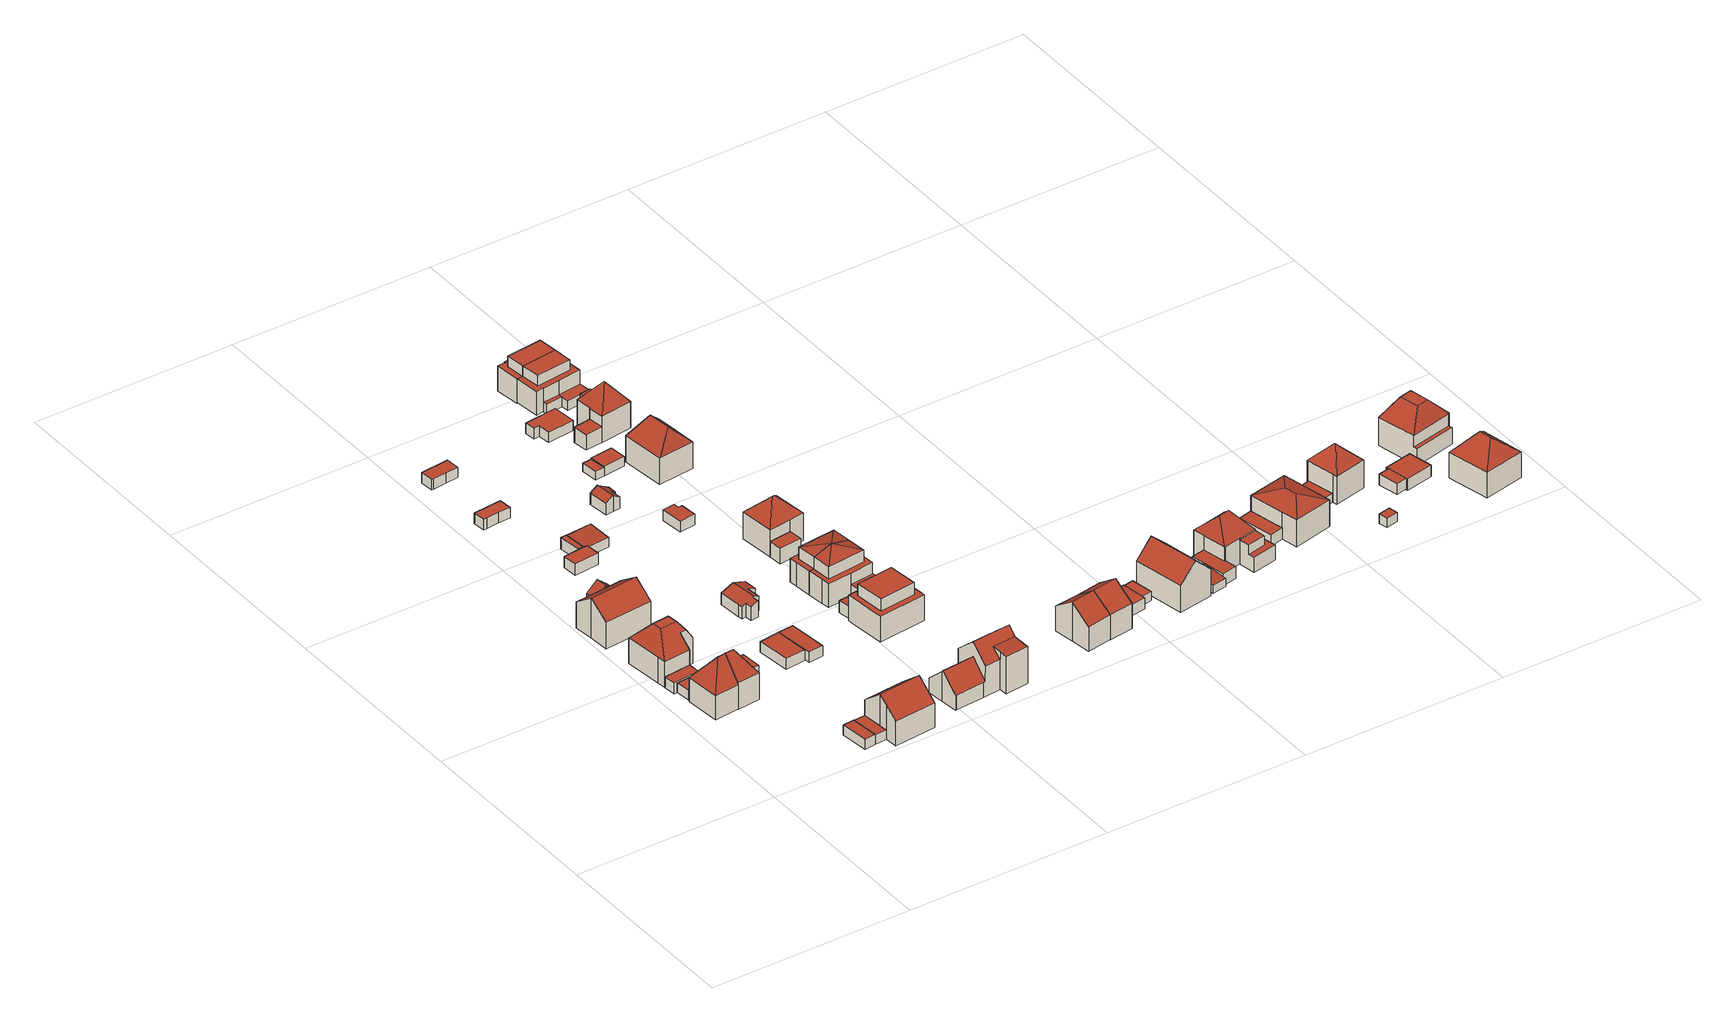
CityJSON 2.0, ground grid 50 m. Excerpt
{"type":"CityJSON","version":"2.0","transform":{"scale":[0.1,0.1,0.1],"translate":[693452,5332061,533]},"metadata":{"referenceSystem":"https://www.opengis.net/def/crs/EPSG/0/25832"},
"CityObjects":{
"building1":{"type":"Building","attributes":{"Gemeindeschluessel":"09162000","HoeheDach":"546.506","HoeheGrund":"534.680","Methode":"1000","NiedrigsteTraufeDesGebaeudes":"540.811","Geometrietyp2DReferenz":"3000","function":"31001_1000","roofType":"3200","measuredHeight":11.83,"storeysAboveGround":2},"geometry":[{"type":"MultiSurface","lod":"2","boundaries":[[[0,1,2,3,4]],[[5,6,2,1]],[[0,4,7,8]],[[9,3,2,6]],[[4,3,9,7]],[[0,8,5,1]],[[7,9,6]],[[8,7,6,5]]],"semantics":{"surfaces":[{"type":"WallSurface"},{"type":"RoofSurface"},{"type":"GroundSurface"}],"values":[0,0,0,1,1,2,1,0]}}]},
"building2":{"type":"Building","attributes":{"Gemeindeschluessel":"09162000","HoeheDach":"536.942","HoeheGrund":"534.530","Methode":"1000","NiedrigsteTraufeDesGebaeudes":"536.942","Geometrietyp2DReferenz":"3000","function":"31001_2000","roofType":"1000","measuredHeight":2.41},"geometry":[{"type":"MultiSurface","lod":"2","boundaries":[[[10,11,12,13]],[[14,15,16,17]],[[13,12,15,14]],[[16,15,12,11]],[[10,13,14,17]],[[17,16,11,10]]],"semantics":{"surfaces":[{"type":"WallSurface"},{"type":"RoofSurface"},{"type":"GroundSurface"}],"values":[0,0,0,1,2,0]}}]},
"building3":{"type":"Building","attributes":{"Gemeindeschluessel":"09162000","HoeheDach":"537.248","HoeheGrund":"534.490","Methode":"1000","NiedrigsteTraufeDesGebaeudes":"537.248","Geometrietyp2DReferenz":"3000","function":"31001_2000","roofType":"1000","measuredHeight":2.76,"storeysAboveGround":1},"geometry":[{"type":"MultiSurface","lod":"2","boundaries":[[[18,19,20,13,21]],[[22,23,24,25,26]],[[18,26,25,19]],[[13,23,22,21]],[[19,25,24,20]],[[20,24,23,13]],[[21,22,26,18]]],"semantics":{"surfaces":[{"type":"GroundSurface"},{"type":"RoofSurface"},{"type":"WallSurface"}],"values":[0,1,2,2,2,2,2]}}]},
"building4":{"type":"Building","attributes":{"Gemeindeschluessel":"09162000","HoeheDach":"545.460","HoeheGrund":"534.490","Methode":"1000","NiedrigsteTraufeDesGebaeudes":"540.961","Geometrietyp2DReferenz":"3000","function":"31001_1000","roofType":"3400","measuredHeight":10.97,"storeysAboveGround":3},"geometry":[{"type":"MultiSurface","lod":"2","boundaries":[[[18,27,28,29]],[[30,31,32,33]],[[34,35,36,37,38]],[[35,39,40,36]],[[34,38,41,19]],[[42,37,36,40,43]],[[30,29,28,44,31]],[[44,45,43,40,32,31]],[[28,27,46,45,44]],[[19,41,27,18]],[[41,38,37,42,46,27]],[[46,42,43,45]],[[34,19,18,29,30,33,39,35]],[[33,32,40,39]]],"semantics":{"surfaces":[{"type":"WallSurface"},{"type":"RoofSurface"},{"type":"GroundSurface"}],"values":[0,0,0,0,0,1,0,1,1,0,1,1,2,0]}}]},
"building5":{"type":"Building","attributes":{"Gemeindeschluessel":"09162000","HoeheDach":"546.600","HoeheGrund":"534.640","Methode":"2000","NiedrigsteTraufeDesGebaeudes":"540.810","Geometrietyp2DReferenz":"3000","function":"31001_1000","roofType":"3200","measuredHeight":11.96,"storeysAboveGround":2},"geometry":[{"type":"MultiSurface","lod":"2","boundaries":[[[47,48,49,50,51,52]],[[53,54,52,51]],[[55,56,57,58,59]],[[60,61,62,50,49,63,64]],[[55,59,63,65]],[[58,64,63,59]],[[66,67,57,56]],[[57,67,60,64,58]],[[47,52,54,68]],[[66,69,61,60,67]],[[48,65,63,49]],[[51,50,62,53]],[[69,66,56,55,65,48,47,68]],[[69,68,54,53,62,61]]],"semantics":{"surfaces":[{"type":"WallSurface"},{"type":"RoofSurface"},{"type":"GroundSurface"}],"values":[0,1,0,1,0,1,0,1,0,0,0,0,2,0]}}]},
"building6":{"type":"Building","attributes":{"Gemeindeschluessel":"09162000","HoeheDach":"544.488","HoeheGrund":"534.310","Methode":"1000","NiedrigsteTraufeDesGebaeudes":"541.005","Geometrietyp2DReferenz":"3000","function":"31001_1000","roofType":"3100","measuredHeight":10.18,"storeysAboveGround":2},"geometry":[{"type":"MultiSurface","lod":"2","boundaries":[[[70,71,72,73]],[[74,75,76,77,70,73,78,79]],[[74,80,81,82,75]],[[73,72,83,78]],[[75,82,84,76]],[[80,85,83,81]],[[79,85,80,74]],[[84,71,70,77,76]],[[84,82,81,83,72,71]],[[78,83,85,79]]],"semantics":{"surfaces":[{"type":"WallSurface"},{"type":"GroundSurface"},{"type":"RoofSurface"}],"values":[0,1,0,0,0,2,0,0,2,0]}}]},
"building7":{"type":"Building","attributes":{"Gemeindeschluessel":"09162000","HoeheDach":"537.080","HoeheGrund":"534.630","Methode":"1000","NiedrigsteTraufeDesGebaeudes":"537.080","Geometrietyp2DReferenz":"3000","function":"31001_2000","roofType":"1000","measuredHeight":2.45,"storeysAboveGround":1},"geometry":[{"type":"MultiSurface","lod":"2","boundaries":[[[86,87,88,89]],[[89,88,90,91]],[[91,92,86,89]],[[92,93,87,86]],[[91,90,93,92]],[[88,87,93,90]]],"semantics":{"surfaces":[{"type":"WallSurface"},{"type":"GroundSurface"},{"type":"RoofSurface"}],"values":[0,0,1,0,0,2]}}]},
"building8":{"type":"Building","attributes":{"Gemeindeschluessel":"09162000","HoeheDach":"537.036","HoeheGrund":"534.620","Methode":"1000","NiedrigsteTraufeDesGebaeudes":"537.036","Geometrietyp2DReferenz":"3000","function":"31001_2000","roofType":"1000","measuredHeight":2.42,"storeysAboveGround":1},"geometry":[{"type":"MultiSurface","lod":"2","boundaries":[[[94,95,86,96]],[[95,97,92,86]],[[97,98,99,92]],[[94,100,98,97,95]],[[86,92,99,101,96]],[[98,100,101,99]],[[100,94,96,101]]],"semantics":{"surfaces":[{"type":"WallSurface"},{"type":"RoofSurface"},{"type":"GroundSurface"}],"values":[0,0,0,1,2,0,0]}}]},
"building9":{"type":"Building","attributes":{"Gemeindeschluessel":"09162000","HoeheDach":"539.290","HoeheGrund":"534.330","Methode":"2000","NiedrigsteTraufeDesGebaeudes":"536.934","Geometrietyp2DReferenz":"3000","function":"51009_1610","roofType":"3100","measuredHeight":4.96},"geometry":[{"type":"MultiSurface","lod":"2","boundaries":[[[73,102,103,104,70]],[[105,106,107,108,109]],[[77,110,106,105]],[[109,108,111,112]],[[105,109,112,73,70,77]],[[103,102,111,108,107]],[[110,104,103,107,106]],[[112,111,102,73]],[[70,104,110,77]]],"semantics":{"surfaces":[{"type":"WallSurface"},{"type":"GroundSurface"},{"type":"RoofSurface"}],"values":[0,0,0,0,1,2,2,0,0]}}]},
"building10":{"type":"Building","attributes":{"Gemeindeschluessel":"09162000","HoeheDach":"539.290","HoeheGrund":"534.330","Methode":"2000","NiedrigsteTraufeDesGebaeudes":"536.938","Geometrietyp2DReferenz":"3000","function":"31001_2463","roofType":"3100","measuredHeight":4.96},"geometry":[{"type":"MultiSurface","lod":"2","boundaries":[[[113,106,107,114]],[[115,116,108,109]],[[107,108,116,114]],[[109,105,117,118,115]],[[118,117,113,114,116,115]],[[105,106,113,117]],[[109,108,107,106,105]]],"semantics":{"surfaces":[{"type":"RoofSurface"},{"type":"WallSurface"},{"type":"GroundSurface"}],"values":[0,1,0,2,1,1,1]}}]},
"building11":{"type":"Building","attributes":{"Gemeindeschluessel":"09162000","HoeheDach":"545.107","HoeheGrund":"534.664","Methode":"2000","NiedrigsteTraufeDesGebaeudes":"540.859","Geometrietyp2DReferenz":"3000","function":"31001_1000","roofType":"3100","measuredHeight":10.44,"storeysAboveGround":2},"geometry":[{"type":"MultiSurface","lod":"2","boundaries":[[[119,120,121,122]],[[123,124,125,126]],[[127,128,129,130]],[[130,129,120,119]],[[121,125,124,131,132]],[[133,131,124,123]],[[120,129,128,125,121]],[[126,125,128,127]],[[122,134,133,123,126,127,130,119]],[[134,132,131,133]],[[122,121,132,134]]],"semantics":{"surfaces":[{"type":"WallSurface"},{"type":"RoofSurface"},{"type":"GroundSurface"}],"values":[0,0,0,0,1,0,1,0,2,0,0]}}]},
"building12":{"type":"Building","attributes":{"Gemeindeschluessel":"09162000","HoeheDach":"537.300","HoeheGrund":"534.380","Methode":"2000","NiedrigsteTraufeDesGebaeudes":"537.300","Geometrietyp2DReferenz":"3000","function":"51009_1610","roofType":"1000","measuredHeight":2.92},"geometry":[{"type":"MultiSurface","lod":"2","boundaries":[[[135,136,137,138]],[[139,140,135,138,141]],[[139,142,143,140]],[[140,143,136,135]],[[144,137,136,143,142]],[[138,137,144,141]],[[141,144,142,139]]],"semantics":{"surfaces":[{"type":"WallSurface"},{"type":"GroundSurface"},{"type":"RoofSurface"}],"values":[0,1,0,0,2,0,0]}}]},
"building13":{"type":"Building","attributes":{"Gemeindeschluessel":"09162000","HoeheDach":"537.537","HoeheGrund":"534.770","Methode":"1000","NiedrigsteTraufeDesGebaeudes":"537.537","Geometrietyp2DReferenz":"3000","function":"31001_2000","roofType":"1000","measuredHeight":2.77},"geometry":[{"type":"MultiSurface","lod":"2","boundaries":[[[145,146,147,148]],[[149,150,146,145]],[[148,147,151,152]],[[148,152,149,145]],[[152,151,150,149]],[[146,150,151,147]]],"semantics":{"surfaces":[{"type":"WallSurface"},{"type":"GroundSurface"},{"type":"RoofSurface"}],"values":[0,0,0,1,0,2]}}]},
"building14":{"type":"Building","attributes":{"Gemeindeschluessel":"09162000","HoeheDach":"536.893","HoeheGrund":"534.230","Methode":"1000","NiedrigsteTraufeDesGebaeudes":"536.893","Geometrietyp2DReferenz":"3000","function":"31001_2463","roofType":"1000","measuredHeight":2.66},"geometry":[{"type":"MultiSurface","lod":"2","boundaries":[[[153,154,155,156]],[[157,158,159,160]],[[161,162,160,159]],[[163,164,158,157]],[[157,160,162,155,154,163]],[[164,163,154,153]],[[159,158,164,153,156,161]],[[156,155,162,161]]],"semantics":{"surfaces":[{"type":"WallSurface"},{"type":"RoofSurface"},{"type":"GroundSurface"}],"values":[0,0,0,0,1,0,2,0]}}]},
"building15":{"type":"Building","attributes":{"Gemeindeschluessel":"09162000","HoeheDach":"537.627","HoeheGrund":"535.030","Methode":"1000","NiedrigsteTraufeDesGebaeudes":"537.627","Geometrietyp2DReferenz":"3000","function":"31001_2000","roofType":"1000","measuredHeight":2.6,"storeysAboveGround":1},"geometry":[{"type":"MultiSurface","lod":"2","boundaries":[[[165,166,167,168]],[[165,168,169,170,171]],[[169,172,173,170]],[[171,174,166,165]],[[168,167,172,169]],[[170,173,174,171]],[[174,173,172,167,166]]],"semantics":{"surfaces":[{"type":"WallSurface"},{"type":"GroundSurface"},{"type":"RoofSurface"}],"values":[0,1,0,0,0,0,2]}}]},
"building16":{"type":"Building","attributes":{"Gemeindeschluessel":"09162000","HoeheDach":"537.200","HoeheGrund":"534.304","Methode":"2000","NiedrigsteTraufeDesGebaeudes":"536.703","Geometrietyp2DReferenz":"3000","function":"31001_2463","roofType":"1000","measuredHeight":2.9,"storeysAboveGround":1},"geometry":[{"type":"MultiSurface","lod":"2","boundaries":[[[175,176,177,178,179,180]],[[178,177,181,182]],[[175,180,183,184,185,186,187,188]],[[189,181,177,176]],[[183,190,191,184]],[[185,192,193,186]],[[180,179,190,183]],[[188,189,176,175]],[[184,191,192,185]],[[186,193,194,187]],[[182,194,193,192,191,190,179,178]],[[187,194,182,181,189,188]]],"semantics":{"surfaces":[{"type":"WallSurface"},{"type":"GroundSurface"},{"type":"RoofSurface"}],"values":[0,0,1,2,0,0,0,0,0,0,2,0]}}]},
"building17":{"type":"Building","attributes":{"Gemeindeschluessel":"09162000","HoeheDach":"536.563","HoeheGrund":"534.010","Methode":"1000","NiedrigsteTraufeDesGebaeudes":"536.563","Geometrietyp2DReferenz":"3000","function":"31001_2000","roofType":"1000","measuredHeight":2.55},"geometry":[{"type":"MultiSurface","lod":"2","boundaries":[[[195,196,197,198]],[[199,195,198,200]],[[196,201,202,197]],[[199,203,204,201,196,195]],[[198,197,202,205,206,200]],[[204,203,206,205]],[[201,204,205,202]],[[203,199,200,206]]],"semantics":{"surfaces":[{"type":"WallSurface"},{"type":"RoofSurface"},{"type":"GroundSurface"}],"values":[0,0,0,1,2,0,0,0]}}]},
"building18":{"type":"Building","attributes":{"Gemeindeschluessel":"09162000","HoeheDach":"538.820","HoeheGrund":"534.620","Methode":"2000","NiedrigsteTraufeDesGebaeudes":"537.589","Geometrietyp2DReferenz":"3000","function":"31001_2000","roofType":"3100","measuredHeight":4.2,"storeysAboveGround":1},"geometry":[{"type":"MultiSurface","lod":"2","boundaries":[[[207,208,209,210]],[[211,212,213,214]],[[210,209,215,216,217]],[[214,213,218,219]],[[217,216,220,221]],[[222,223,224,225]],[[219,218,226,227]],[[228,229,230,223,222]],[[221,220,212,211]],[[227,226,229,228]],[[231,232,208,207]],[[228,222,225,231,207,210,217,221,211,214,219,227]],[[225,224,232,231]],[[226,218,213,212,220,216,215,230,229]],[[215,209,208,232,224,223,230]]],"semantics":{"surfaces":[{"type":"WallSurface"},{"type":"GroundSurface"},{"type":"RoofSurface"}],"values":[0,0,0,0,0,0,0,0,0,0,0,1,0,2,2]}}]},
"building19":{"type":"Building","attributes":{"Gemeindeschluessel":"09162000","HoeheDach":"546.500","HoeheGrund":"534.670","Methode":"2000","NiedrigsteTraufeDesGebaeudes":"538.357","Geometrietyp2DReferenz":"3000","function":"31001_1000","roofType":"3100","measuredHeight":11.83,"storeysAboveGround":2},"geometry":[{"type":"MultiSurface","lod":"2","boundaries":[[[233,234,235,236,237,238]],[[237,236,239,240,241,242]],[[243,238,237,242,244,245,246]],[[247,248,233,238,243]],[[249,250,251,252,253,254]],[[247,243,246,255]],[[252,251,241,240]],[[255,246,245,256]],[[257,258,259]],[[249,254,260,261]],[[261,260,258,262]],[[250,263,244,242,241,251]],[[264,234,233,248]],[[258,260,254,253,259]],[[256,245,244,263]],[[252,240,239,257,259,253]],[[265,262,258,257,239,236,235]],[[265,264,248,247,255,256,263,250,249,261,262]],[[265,235,234,264]]],"semantics":{"surfaces":[{"type":"RoofSurface"},{"type":"WallSurface"},{"type":"GroundSurface"}],"values":[0,1,0,1,1,1,0,1,1,1,1,1,1,0,1,0,1,2,1]}}]},
"building20":{"type":"Building","attributes":{"Gemeindeschluessel":"09162000","HoeheDach":"538.370","HoeheGrund":"534.280","Methode":"2000","NiedrigsteTraufeDesGebaeudes":"536.402","Geometrietyp2DReferenz":"3000","function":"31001_2000","roofType":"3100","measuredHeight":4.09},"geometry":[{"type":"MultiSurface","lod":"2","boundaries":[[[266,267,268,269]],[[266,269,270,271,272,273,274,275]],[[267,266,275,276]],[[274,277,276,275]],[[268,278,279,270,269]],[[280,281,272,271,282]],[[283,273,272,281]],[[282,271,270,279]],[[280,282,279,278]],[[277,283,281,280,278,268,267,276]],[[277,274,273,283]]],"semantics":{"surfaces":[{"type":"WallSurface"},{"type":"RoofSurface"},{"type":"GroundSurface"}],"values":[0,1,0,0,0,0,0,1,0,2,0]}}]},
"building21":{"type":"Building","attributes":{"Gemeindeschluessel":"09162000","HoeheDach":"537.950","HoeheGrund":"535.050","Methode":"1000","NiedrigsteTraufeDesGebaeudes":"537.950","Geometrietyp2DReferenz":"3000","function":"51009_1610","roofType":"1000","measuredHeight":2.9},"geometry":[{"type":"MultiSurface","lod":"2","boundaries":[[[284,285,286,287]],[[287,286,288,289]],[[288,286,285,290]],[[284,287,289,291]],[[289,288,290,291]],[[291,290,285,284]]],"semantics":{"surfaces":[{"type":"WallSurface"},{"type":"RoofSurface"},{"type":"GroundSurface"}],"values":[0,0,1,2,0,0]}}]},
"building22":{"type":"Building","attributes":{"Gemeindeschluessel":"09162000","HoeheDach":"544.210","HoeheGrund":"534.668","Methode":"2000","NiedrigsteTraufeDesGebaeudes":"541.190","Geometrietyp2DReferenz":"3000","function":"31001_1000","roofType":"1000","measuredHeight":9.54,"storeysAboveGround":3},"geometry":[{"type":"MultiSurface","lod":"2","boundaries":[[[292,293,294,295]],[[296,297,298,299,300,301,302,303]],[[298,297,296,303,304,305,306,307,308,309,310,311,312,313]],[[306,314,315,307]],[[308,316,317,309]],[[304,318,319,305]],[[307,315,316,308]],[[301,300,299,320,321,322,323,317,316,315,314,319,318,302],[292,295,324,325]],[[324,326,327,325]],[[326,294,293,327]],[[321,320,313,312,311,322]],[[325,327,293,292]],[[295,294,326,324]],[[323,322,311,310,309,317]],[[303,302,318,304]],[[313,320,299,298]],[[305,319,314,306]]],"semantics":{"surfaces":[{"type":"WallSurface"},{"type":"GroundSurface"},{"type":"RoofSurface"}],"values":[0,0,1,0,0,0,0,2,0,2,0,0,0,0,0,0,0]}}]},
"building23":{"type":"Building","attributes":{"Gemeindeschluessel":"09162000","HoeheDach":"537.100","HoeheGrund":"534.395","Methode":"2000","NiedrigsteTraufeDesGebaeudes":"537.100","Geometrietyp2DReferenz":"3000","function":"31001_2000","roofType":"1000","measuredHeight":2.71,"storeysAboveGround":1},"geometry":[{"type":"MultiSurface","lod":"2","boundaries":[[[328,329,330,331,332,333,334]],[[332,335,336,333]],[[331,337,335,332]],[[334,338,339,328]],[[338,336,335,337,340,341,339]],[[330,340,337,331]],[[329,341,340,330]],[[333,336,338,334]],[[328,339,341,329]]],"semantics":{"surfaces":[{"type":"GroundSurface"},{"type":"WallSurface"},{"type":"RoofSurface"}],"values":[0,1,1,1,2,1,1,1,1]}}]},
"building24":{"type":"Building","attributes":{"Gemeindeschluessel":"09162000","HoeheDach":"544.996","HoeheGrund":"534.640","Methode":"2000","NiedrigsteTraufeDesGebaeudes":"540.690","Geometrietyp2DReferenz":"3000","function":"31001_1000","roofType":"2100","measuredHeight":10.36,"storeysAboveGround":3},"geometry":[{"type":"MultiSurface","lod":"2","boundaries":[[[342,343,344,345]],[[346,347,348,349,350,351,342,345,352,353]],[[343,354,355,356]],[[351,357,354,343,342]],[[358,357,359]],[[360,358,359,361]],[[345,344,362,352]],[[351,350,361,359,357]],[[363,364,348,347]],[[346,365,363,347]],[[348,364,366,349]],[[355,357,358]],[[363,365,367,362,344,343,356,360,361,366,364]],[[349,366,361,350]],[[355,354,357]],[[367,365,346,353]],[[352,362,367,353]],[[356,355,358,360]]],"semantics":{"surfaces":[{"type":"WallSurface"},{"type":"GroundSurface"},{"type":"RoofSurface"}],"values":[0,1,0,0,2,0,0,0,0,0,0,2,2,0,2,0,0,0]}}]},
"building25":{"type":"Building","attributes":{"Gemeindeschluessel":"09162000","HoeheDach":"544.993","HoeheGrund":"534.740","Methode":"2000","NiedrigsteTraufeDesGebaeudes":"540.690","Geometrietyp2DReferenz":"3000","function":"31001_1000","roofType":"2100","measuredHeight":10.25,"storeysAboveGround":3},"geometry":[{"type":"MultiSurface","lod":"2","boundaries":[[[350,361,366,349]],[[359,357,368]],[[369,370,371,372]],[[351,342,343,354,373,357]],[[354,374,373]],[[369,366,361,375,376,343,344,377,378,370]],[[350,351,357,359,361]],[[379,378,377,380]],[[380,377,344,345]],[[361,359,368,375]],[[375,368,374,376]],[[376,374,354,343]],[[357,373,374,368]],[[345,344,343,342]],[[370,378,379,371]],[[351,350,349,372,371,379,380,345,342]],[[349,366,369,372]]],"semantics":{"surfaces":[{"type":"WallSurface"},{"type":"RoofSurface"},{"type":"GroundSurface"}],"values":[0,1,0,0,1,1,0,0,0,0,0,0,1,0,0,2,0]}}]},
"building26":{"type":"Building","attributes":{"Gemeindeschluessel":"09162000","HoeheDach":"536.253","HoeheGrund":"534.200","Methode":"3100","NiedrigsteTraufeDesGebaeudes":"536.253","Geometrietyp2DReferenz":"3000","function":"31001_2000","roofType":"1000","measuredHeight":2.05},"geometry":[{"type":"MultiSurface","lod":"2","boundaries":[[[381,382,383,384]],[[385,381,384,386]],[[385,387,382,381]],[[384,383,388,386]],[[387,385,386,388]],[[382,387,388,383]]],"semantics":{"surfaces":[{"type":"WallSurface"},{"type":"RoofSurface"},{"type":"GroundSurface"}],"values":[0,0,1,2,0,0]}}]},
"building27":{"type":"Building","attributes":{"Gemeindeschluessel":"09162000","HoeheDach":"537.851","HoeheGrund":"534.672","Methode":"2000","NiedrigsteTraufeDesGebaeudes":"537.851","Geometrietyp2DReferenz":"3000","function":"31001_2463","roofType":"1000","measuredHeight":3.18,"storeysAboveGround":1},"geometry":[{"type":"MultiSurface","lod":"2","boundaries":[[[346,389,390,353]],[[391,392,393,394]],[[394,393,389,346]],[[346,353,391,394]],[[393,392,390,389]],[[353,390,392,391]]],"semantics":{"surfaces":[{"type":"WallSurface"},{"type":"GroundSurface"},{"type":"RoofSurface"}],"values":[0,0,0,1,2,0]}}]},
"building28":{"type":"Building","attributes":{"Gemeindeschluessel":"09162000","HoeheDach":"538.522","HoeheGrund":"534.610","Methode":"1000","NiedrigsteTraufeDesGebaeudes":"538.522","Geometrietyp2DReferenz":"3000","function":"31001_2000","roofType":"1000","measuredHeight":3.91},"geometry":[{"type":"MultiSurface","lod":"2","boundaries":[[[395,396,397,398]],[[398,397,399,400]],[[395,398,400,401]],[[397,396,402,399]],[[396,395,401,402]],[[400,399,402,401]]],"semantics":{"surfaces":[{"type":"RoofSurface"},{"type":"WallSurface"},{"type":"GroundSurface"}],"values":[0,1,1,1,1,2]}}]},
"building29":{"type":"Building","attributes":{"Gemeindeschluessel":"09162000","HoeheDach":"536.645","HoeheGrund":"534.200","Methode":"1000","NiedrigsteTraufeDesGebaeudes":"536.645","Geometrietyp2DReferenz":"3000","function":"31001_2463","roofType":"1000","measuredHeight":2.44},"geometry":[{"type":"MultiSurface","lod":"2","boundaries":[[[403,404,405,406]],[[384,406,405,407]],[[383,403,406,384]],[[384,407,408,383]],[[408,404,403,383]],[[407,405,404,408]]],"semantics":{"surfaces":[{"type":"RoofSurface"},{"type":"WallSurface"},{"type":"GroundSurface"}],"values":[0,1,1,2,1,1]}}]},
"building30":{"type":"Building","attributes":{"Gemeindeschluessel":"09162000","HoeheDach":"545.731","HoeheGrund":"534.640","Methode":"1000","NiedrigsteTraufeDesGebaeudes":"541.493","Geometrietyp2DReferenz":"3000","function":"31001_1000","roofType":"3200","measuredHeight":11.09,"storeysAboveGround":2},"geometry":[{"type":"MultiSurface","lod":"2","boundaries":[[[409,410,411]],[[400,409,411,412]],[[413,414,415,410,409]],[[414,416,415]],[[399,400,412,417,418]],[[410,415,416,411]],[[418,414,413,399]],[[399,413,409,400]],[[412,411,416,417]],[[417,416,414,418]]],"semantics":{"surfaces":[{"type":"RoofSurface"},{"type":"WallSurface"},{"type":"GroundSurface"}],"values":[0,1,0,0,2,0,1,1,1,1]}}]},
"building31":{"type":"Building","attributes":{"Gemeindeschluessel":"09162000","HoeheDach":"536.735","HoeheGrund":"534.150","Methode":"1000","NiedrigsteTraufeDesGebaeudes":"536.735","Geometrietyp2DReferenz":"3000","function":"31001_2463","roofType":"1000","measuredHeight":2.58},"geometry":[{"type":"MultiSurface","lod":"2","boundaries":[[[419,420,421,422]],[[423,424,420,419]],[[425,426,427,428]],[[421,420,424,429,427,426]],[[428,427,429,430]],[[425,428,430,423,419,422]],[[430,429,424,423]],[[422,421,426,425]]],"semantics":{"surfaces":[{"type":"WallSurface"},{"type":"RoofSurface"},{"type":"GroundSurface"}],"values":[0,0,0,1,0,2,0,0]}}]},
"building32":{"type":"Building","attributes":{"Gemeindeschluessel":"09162000","HoeheDach":"545.500","HoeheGrund":"534.160","Methode":"2000","NiedrigsteTraufeDesGebaeudes":"537.690","Geometrietyp2DReferenz":"3000","function":"31001_1000","roofType":"3200","measuredHeight":11.34,"storeysAboveGround":2},"geometry":[{"type":"MultiSurface","lod":"2","boundaries":[[[431,432,433,434,435,436,437]],[[438,439,436,435,440,441]],[[442,433,432,443]],[[443,432,444,445]],[[446,447,448,449,450]],[[442,451,452,453,434,433]],[[445,444,448,447]],[[450,449,454,431,437]],[[438,441,452,451]],[[440,435,434,453]],[[455,437,436,439]],[[446,455,439,438,451,442,443,445,447]],[[448,454,449]],[[446,450,437,455]],[[454,448,444,432,431]],[[440,453,452,441]]],"semantics":{"surfaces":[{"type":"RoofSurface"},{"type":"WallSurface"},{"type":"GroundSurface"}],"values":[0,1,1,1,1,1,1,0,1,1,1,2,0,1,0,0]}}]},
"building33":{"type":"Building","attributes":{"Gemeindeschluessel":"09162000","HoeheDach":"545.700","HoeheGrund":"534.070","Methode":"2000","NiedrigsteTraufeDesGebaeudes":"538.040","Geometrietyp2DReferenz":"3000","function":"31001_1000","roofType":"4000","measuredHeight":11.63,"storeysAboveGround":2},"geometry":[{"type":"MultiSurface","lod":"2","boundaries":[[[456,457,458,459]],[[460,461,462,463,464,465]],[[466,467,468,469,461,460]],[[470,471,472,473]],[[470,466,460,465,471]],[[474,464,463]],[[475,476,469,468]],[[477,475,468,467]],[[478,459,458,479,474]],[[478,474,463,480]],[[474,479,464]],[[456,481,482,483,457]],[[477,467,466,470,473,484,481,456,459,478,480]],[[484,473,472,485]],[[465,464,479,458,457,483,472,471]],[[484,485,482,481]],[[472,483,482,485]],[[476,462,461,469]],[[477,480,463,462,476,475]]],"semantics":{"surfaces":[{"type":"WallSurface"},{"type":"RoofSurface"},{"type":"GroundSurface"}],"values":[0,1,0,0,0,1,1,0,0,0,1,0,2,0,1,0,1,0,0]}}]},
"building34":{"type":"Building","attributes":{"Gemeindeschluessel":"09162000","HoeheDach":"542.800","HoeheGrund":"534.231","Methode":"2000","NiedrigsteTraufeDesGebaeudes":"536.700","Geometrietyp2DReferenz":"3000","function":"31001_1000","roofType":"1000","measuredHeight":8.57,"storeysAboveGround":3},"geometry":[{"type":"MultiSurface","lod":"2","boundaries":[[[486,487,488,489]],[[490,488,487,491,492]],[[493,494,495,496]],[[489,488,490,497]],[[498,499,500,501]],[[502,503,504,505]],[[506,491,487,507]],[[493,508,509,505,504,494]],[[509,510,502,505]],[[511,512,513,514]],[[495,515,516,496]],[[517,508,493,496,516,506,507,511,514,498,501]],[[513,499,498,514]],[[506,516,515,518,492,491]],[[511,507,487,486,512]],[[495,494,504,503,500,499,513,512,486,489,497,518,515]],[[517,501,500,503,502,510]],[[497,490,492,518]],[[517,510,509,508]]],"semantics":{"surfaces":[{"type":"WallSurface"},{"type":"RoofSurface"},{"type":"GroundSurface"}],"values":[0,1,0,0,0,0,0,0,1,0,0,2,0,0,0,1,0,0,0]}}]},
"building35":{"type":"Building","attributes":{"Gemeindeschluessel":"09162000","HoeheDach":"542.800","HoeheGrund":"533.908","Methode":"2000","NiedrigsteTraufeDesGebaeudes":"536.500","Geometrietyp2DReferenz":"3000","function":"31001_1000","roofType":"1000","measuredHeight":8.89,"storeysAboveGround":3},"geometry":[{"type":"MultiSurface","lod":"2","boundaries":[[[519,487,491,520]],[[521,522,523,524]],[[519,520,525,526,527,528,529,530,524,523,531]],[[530,532,521,524]],[[533,534,535,536]],[[528,527,537,534,533,538]],[[539,540,487,486]],[[518,492,541,542]],[[530,529,543,536,535,532]],[[515,518,542,539,486,512,522,521,532,535,534,537,544]],[[542,541,540,539]],[[519,531,512,486,487]],[[492,491,487,540,541]],[[526,544,537,527]],[[533,536,543,538]],[[528,538,543,529]],[[515,544,526,525]],[[523,522,512,531]],[[525,520,491,492,518,515]]],"semantics":{"surfaces":[{"type":"WallSurface"},{"type":"GroundSurface"},{"type":"RoofSurface"}],"values":[0,0,1,0,0,0,0,0,0,2,0,0,2,0,2,0,0,0,0]}}]},
"building36":{"type":"Building","attributes":{"Gemeindeschluessel":"09162000","HoeheDach":"536.700","HoeheGrund":"534.288","Methode":"2000","NiedrigsteTraufeDesGebaeudes":"536.700","Geometrietyp2DReferenz":"3000","function":"31001_1000","roofType":"1000","measuredHeight":2.41,"storeysAboveGround":1},"geometry":[{"type":"MultiSurface","lod":"2","boundaries":[[[510,545,546,547,548]],[[549,547,546,550]],[[551,510,548,552]],[[553,545,510,551]],[[552,549,550,553,551]],[[552,548,547,549]],[[550,546,545,553]]],"semantics":{"surfaces":[{"type":"RoofSurface"},{"type":"WallSurface"},{"type":"GroundSurface"}],"values":[0,1,1,1,2,1,1]}}]},
"building37":{"type":"Building","attributes":{"Gemeindeschluessel":"09162000","HoeheDach":"544.549","HoeheGrund":"534.580","Methode":"1000","NiedrigsteTraufeDesGebaeudes":"540.835","Geometrietyp2DReferenz":"3000","function":"31001_1000","roofType":"3100","measuredHeight":9.97,"storeysAboveGround":2},"geometry":[{"type":"MultiSurface","lod":"2","boundaries":[[[554,555,556,557]],[[557,556,558,559]],[[560,556,555,561]],[[562,560,561,563]],[[564,558,556,560]],[[565,562,563,554,557,559]],[[565,564,560,562]],[[563,561,555,554]],[[559,558,564,565]]],"semantics":{"surfaces":[{"type":"WallSurface"},{"type":"RoofSurface"},{"type":"GroundSurface"}],"values":[0,0,1,0,1,2,0,0,0]}}]},
"building38":{"type":"Building","attributes":{"Gemeindeschluessel":"09162000","HoeheDach":"544.553","HoeheGrund":"534.550","Methode":"1000","NiedrigsteTraufeDesGebaeudes":"540.841","Geometrietyp2DReferenz":"3000","function":"31001_1000","roofType":"3100","measuredHeight":10,"storeysAboveGround":2},"geometry":[{"type":"MultiSurface","lod":"2","boundaries":[[[566,556,555,567]],[[567,555,568,569]],[[570,571,572,573]],[[574,575,576,577]],[[578,566,567,569,570,573,574,577]],[[573,572,575,574]],[[569,568,571,570]],[[556,572,571,568,555]],[[578,558,556,566]],[[577,576,558,578]],[[558,576,575,572,556]]],"semantics":{"surfaces":[{"type":"WallSurface"},{"type":"GroundSurface"},{"type":"RoofSurface"}],"values":[0,0,0,0,1,0,0,2,0,0,2]}}]},
"building39":{"type":"Building","attributes":{"Gemeindeschluessel":"09162000","HoeheDach":"537.306","HoeheGrund":"534.530","Methode":"1000","NiedrigsteTraufeDesGebaeudes":"537.306","Geometrietyp2DReferenz":"3000","function":"31001_2000","roofType":"1000","measuredHeight":2.78},"geometry":[{"type":"MultiSurface","lod":"2","boundaries":[[[570,579,580,581]],[[573,582,579,570]],[[570,581,583,574,573]],[[583,584,585,574]],[[582,585,584,580,579]],[[574,585,582,573]],[[581,580,584,583]]],"semantics":{"surfaces":[{"type":"WallSurface"},{"type":"GroundSurface"},{"type":"RoofSurface"}],"values":[0,0,1,0,2,0,0]}}]},
"building40":{"type":"Building","attributes":{"Gemeindeschluessel":"09162000","HoeheDach":"537.294","HoeheGrund":"534.520","Methode":"1000","NiedrigsteTraufeDesGebaeudes":"537.294","Geometrietyp2DReferenz":"3000","function":"31001_2000","roofType":"1000","measuredHeight":2.77},"geometry":[{"type":"MultiSurface","lod":"2","boundaries":[[[583,584,580,581]],[[584,586,587,580]],[[581,580,587,588]],[[588,587,586,589]],[[581,588,589,583]],[[589,586,584,583]]],"semantics":{"surfaces":[{"type":"WallSurface"},{"type":"RoofSurface"},{"type":"GroundSurface"}],"values":[0,1,0,0,2,0]}}]},
"building41":{"type":"Building","attributes":{"Gemeindeschluessel":"09162000","HoeheDach":"536.875","HoeheGrund":"534.580","Methode":"1000","NiedrigsteTraufeDesGebaeudes":"536.875","Geometrietyp2DReferenz":"3000","function":"31001_2000","roofType":"1000","measuredHeight":2.29},"geometry":[{"type":"MultiSurface","lod":"2","boundaries":[[[590,591,592,593]],[[593,594,595,590]],[[593,592,596,594]],[[595,597,591,590]],[[594,596,597,595]],[[591,597,596,592]]],"semantics":{"surfaces":[{"type":"WallSurface"},{"type":"GroundSurface"},{"type":"RoofSurface"}],"values":[0,1,0,0,0,2]}}]},
"building42":{"type":"Building","attributes":{"Gemeindeschluessel":"09162000","HoeheDach":"545.581","HoeheGrund":"534.600","Methode":"1000","NiedrigsteTraufeDesGebaeudes":"541.449","Geometrietyp2DReferenz":"3000","function":"31001_1000","roofType":"3100","measuredHeight":10.98,"storeysAboveGround":2},"geometry":[{"type":"MultiSurface","lod":"2","boundaries":[[[598,599,600,601]],[[602,598,601,603]],[[604,605,606,607]],[[599,598,602,605,604]],[[606,603,601,600,607]],[[602,603,606,605]],[[604,607,600,599]]],"semantics":{"surfaces":[{"type":"RoofSurface"},{"type":"WallSurface"},{"type":"GroundSurface"}],"values":[0,1,1,1,1,2,0]}}]},
"building43":{"type":"Building","attributes":{"Gemeindeschluessel":"09162000","HoeheDach":"537.378","HoeheGrund":"534.640","Methode":"1000","NiedrigsteTraufeDesGebaeudes":"536.658","Geometrietyp2DReferenz":"3000","function":"31001_2000","roofType":"1000","measuredHeight":2.74},"geometry":[{"type":"MultiSurface","lod":"2","boundaries":[[[608,609,610,611,612]],[[613,614,609,608]],[[613,615,616,617,614]],[[609,614,617,610]],[[612,611,616,615]],[[610,617,616,611]],[[613,608,612,615]]],"semantics":{"surfaces":[{"type":"RoofSurface"},{"type":"WallSurface"},{"type":"GroundSurface"}],"values":[0,1,2,1,1,1,1]}}]},
"building44":{"type":"Building","attributes":{"Gemeindeschluessel":"09162000","HoeheDach":"537.391","HoeheGrund":"534.350","Methode":"1000","NiedrigsteTraufeDesGebaeudes":"537.391","Geometrietyp2DReferenz":"3000","function":"31001_2000","roofType":"1000","measuredHeight":3.04},"geometry":[{"type":"MultiSurface","lod":"2","boundaries":[[[611,618,619,620,621,622,623]],[[624,621,620,625]],[[626,611,623,627]],[[628,619,618,629]],[[627,623,622,630]],[[630,622,621,624]],[[629,618,611,626]],[[625,620,619,628]],[[627,630,624,625,628,629,626]]],"semantics":{"surfaces":[{"type":"RoofSurface"},{"type":"WallSurface"},{"type":"GroundSurface"}],"values":[0,1,1,1,1,1,1,1,2]}}]},
"building45":{"type":"Building","attributes":{"Gemeindeschluessel":"09162000","HoeheDach":"545.210","HoeheGrund":"534.360","Methode":"1000","NiedrigsteTraufeDesGebaeudes":"538.200","Geometrietyp2DReferenz":"3000","function":"31001_1000","roofType":"3200","measuredHeight":10.85,"storeysAboveGround":2},"geometry":[{"type":"MultiSurface","lod":"2","boundaries":[[[631,630,632,633,634]],[[635,636,637,638]],[[633,639,640,641,634]],[[642,643,644,645]],[[646,647,645,644]],[[648,649,650,625]],[[651,631,634,641,652]],[[650,649,653,654,640,639,655]],[[624,625,650,655]],[[651,652,656,657]],[[637,654,653,638]],[[643,648,625,624,630,631,651,657,646,644]],[[658,656,654,637,636,659]],[[659,636,635,660]],[[632,655,639,633]],[[646,657,656,658,647]],[[624,655,632,630]],[[654,656,652,641,640]],[[658,659,660,642,645,647]],[[648,643,642,660,635,638,653,649]]],"semantics":{"surfaces":[{"type":"WallSurface"},{"type":"RoofSurface"},{"type":"GroundSurface"}],"values":[0,1,1,0,0,0,0,1,0,0,0,2,0,0,1,0,0,1,1,0]}}]},
"building46":{"type":"Building","attributes":{"Gemeindeschluessel":"09162000","HoeheDach":"537.338","HoeheGrund":"534.440","Methode":"1000","NiedrigsteTraufeDesGebaeudes":"537.338","Geometrietyp2DReferenz":"3000","function":"31001_2000","roofType":"1000","measuredHeight":2.9},"geometry":[{"type":"MultiSurface","lod":"2","boundaries":[[[661,662,663,664]],[[665,666,667,668]],[[664,663,666,665]],[[667,666,663,662]],[[661,664,665,668]],[[668,667,662,661]]],"semantics":{"surfaces":[{"type":"WallSurface"},{"type":"RoofSurface"},{"type":"GroundSurface"}],"values":[0,0,0,1,2,0]}}]},
"building47":{"type":"Building","attributes":{"Gemeindeschluessel":"09162000","HoeheDach":"542.987","HoeheGrund":"534.430","Methode":"1000","NiedrigsteTraufeDesGebaeudes":"541.182","Geometrietyp2DReferenz":"3000","function":"31001_1000","roofType":"3200","measuredHeight":8.56,"storeysAboveGround":2},"geometry":[{"type":"MultiSurface","lod":"2","boundaries":[[[669,670,671,672]],[[673,671,670,674]],[[672,671,675]],[[676,677,678,665]],[[664,675,671,673]],[[665,678,675,664]],[[678,677,669,672,675]],[[674,670,677,676]],[[676,665,664,673,674]],[[670,669,677]]],"semantics":{"surfaces":[{"type":"RoofSurface"},{"type":"WallSurface"},{"type":"GroundSurface"}],"values":[0,1,0,1,1,1,0,1,2,0]}}]},
"building48":{"type":"Building","attributes":{"Gemeindeschluessel":"09162000","HoeheDach":"536.354","HoeheGrund":"534.120","Methode":"1000","NiedrigsteTraufeDesGebaeudes":"536.354","Geometrietyp2DReferenz":"3000","function":"31001_2000","roofType":"1000","measuredHeight":2.23},"geometry":[{"type":"MultiSurface","lod":"2","boundaries":[[[679,680,681,682]],[[679,682,683,684]],[[685,686,681,680]],[[682,681,686,683]],[[683,686,685,684]],[[684,685,680,679]]],"semantics":{"surfaces":[{"type":"WallSurface"},{"type":"GroundSurface"},{"type":"RoofSurface"}],"values":[0,1,2,0,0,0]}}]},
"building49":{"type":"Building","attributes":{"Gemeindeschluessel":"09162000","HoeheDach":"536.997","HoeheGrund":"534.710","Methode":"3100","NiedrigsteTraufeDesGebaeudes":"536.997","Geometrietyp2DReferenz":"3000","function":"31001_2000","roofType":"1000","measuredHeight":2.29,"storeysAboveGround":1},"geometry":[{"type":"MultiSurface","lod":"2","boundaries":[[[687,688,689,690]],[[691,687,690,692]],[[688,693,694,689]],[[691,693,688,687]],[[693,691,692,694]],[[690,689,694,692]]],"semantics":{"surfaces":[{"type":"WallSurface"},{"type":"RoofSurface"},{"type":"GroundSurface"}],"values":[0,0,0,1,0,2]}}]},
"building50":{"type":"Building","attributes":{"Gemeindeschluessel":"09162000","HoeheDach":"545.560","HoeheGrund":"534.320","Methode":"1000","NiedrigsteTraufeDesGebaeudes":"541.414","Geometrietyp2DReferenz":"3000","function":"31001_1000","roofType":"3200","measuredHeight":11.24,"storeysAboveGround":2},"geometry":[{"type":"MultiSurface","lod":"2","boundaries":[[[695,696,697,698,699,700]],[[701,698,697]],[[702,703,704,705,706,707]],[[705,700,708,706]],[[703,696,695,704]],[[706,708,701,707]],[[698,701,708,699]],[[699,708,700]],[[704,695,700,705]],[[702,697,696,703]],[[707,701,697,702]]],"semantics":{"surfaces":[{"type":"RoofSurface"},{"type":"GroundSurface"},{"type":"WallSurface"}],"values":[0,0,1,2,2,2,0,0,2,2,2]}}]},
"building51":{"type":"Building","attributes":{"Gemeindeschluessel":"09162000","HoeheDach":"537.251","HoeheGrund":"534.580","Methode":"1000","NiedrigsteTraufeDesGebaeudes":"537.251","Geometrietyp2DReferenz":"3000","function":"51009_1610","roofType":"1000","measuredHeight":2.67},"geometry":[{"type":"MultiSurface","lod":"2","boundaries":[[[709,710,711,712]],[[713,714,715,716]],[[713,716,709,712]],[[712,711,714,713]],[[711,710,715,714]],[[716,715,710,709]]],"semantics":{"surfaces":[{"type":"WallSurface"},{"type":"GroundSurface"},{"type":"RoofSurface"}],"values":[0,0,1,0,2,0]}}]},
"building52":{"type":"Building","attributes":{"Gemeindeschluessel":"09162000","HoeheDach":"537.276","HoeheGrund":"534.430","Methode":"1000","NiedrigsteTraufeDesGebaeudes":"537.276","Geometrietyp2DReferenz":"3000","function":"31001_2000","roofType":"1000","measuredHeight":2.85},"geometry":[{"type":"MultiSurface","lod":"2","boundaries":[[[717,718,719,720]],[[721,722,718,717]],[[720,719,723,724]],[[725,710,715,726]],[[724,723,710,725]],[[726,715,722,721]],[[715,710,723,719,718,722]],[[721,717,720,724,725,726]]],"semantics":{"surfaces":[{"type":"WallSurface"},{"type":"RoofSurface"},{"type":"GroundSurface"}],"values":[0,0,0,0,0,0,1,2]}}]},
"building53":{"type":"Building","attributes":{"Gemeindeschluessel":"09162000","HoeheDach":"545.810","HoeheGrund":"534.790","Methode":"2000","NiedrigsteTraufeDesGebaeudes":"541.278","Geometrietyp2DReferenz":"3000","function":"31001_1000","roofType":"3200","measuredHeight":11.02,"storeysAboveGround":1},"geometry":[{"type":"MultiSurface","lod":"2","boundaries":[[[727,728,729,730]],[[728,727,731]],[[732,731,733,734]],[[735,736,732,734]],[[736,728,731,732]],[[731,727,730,733]],[[730,729,733]],[[735,729,728,736]],[[735,734,733,729]]],"semantics":{"surfaces":[{"type":"RoofSurface"},{"type":"WallSurface"},{"type":"GroundSurface"}],"values":[0,0,1,2,1,0,0,1,1]}}]},
"building54":{"type":"Building","attributes":{"Gemeindeschluessel":"09162000","HoeheDach":"545.640","HoeheGrund":"534.070","Methode":"2000","NiedrigsteTraufeDesGebaeudes":"538.410","Geometrietyp2DReferenz":"3000","function":"31001_1000","roofType":"3400","measuredHeight":11.57,"storeysAboveGround":2},"geometry":[{"type":"MultiSurface","lod":"2","boundaries":[[[737,738,739,740,741]],[[742,743,744,745]],[[746,740,739,747,748,749]],[[743,746,749,744]],[[750,751,752,753]],[[752,751,754,755]],[[754,756,757,755]],[[737,750,753,758,759,738]],[[745,744,749,748,760]],[[753,752,755,757,742,745,760,758]],[[757,756,741,740,746,743,742]],[[759,747,739,738]],[[759,758,760,748,747]],[[750,737,741,756,754,751]]],"semantics":{"surfaces":[{"type":"WallSurface"},{"type":"RoofSurface"},{"type":"GroundSurface"}],"values":[0,1,1,1,0,1,0,2,1,0,1,0,0,0]}}]}
},
"vertices":[
[114,298,17],[106,385,17],[106,385,78],[110,341,135],[114,298,78],[45,379,17],[45,379,78],[52,292,78],[52,292,17],[92,340,135],
[44,422,15],[44,422,39],[102,428,39],[102,428,15],[106,392,15],[106,392,39],[48,386,39],[48,386,15],
[33,451,15],[100,458,15],[103,428,15],[36,422,15],[36,422,42],[102,428,42],[103,428,42],[100,458,42],[33,451,42],
[33,451,80],[31,473,80],[31,473,15],[21,567,15],[21,567,80],[83,573,80],[83,573,15],[97,488,15],[131,491,15],[131,491,81],[113,489,108],[97,488,108],[123,576,15],[123,576,80],[100,458,80],[100,506,125],[97,532,125],[21,566,80],[55,528,125],[57,502,125],
[185,384,16],[163,383,16],[163,383,84],[164,383,82],[164,383,78],[185,384,78],[168,331,78],[189,333,78],[106,385,16],[114,298,16],[114,298,83],[110,341,136],[106,385,83],[170,303,84],[168,331,83],[168,331,82],[162,390,83],[131,343,136],[162,390,16],[170,303,16],[170,303,83],[189,333,16],[168,331,16],
[103,746,13],[103,746,80],[125,748,80],[125,748,13],[14,639,13],[10,689,13],[5,737,13],[79,744,13],[130,699,13],[134,650,13],[14,639,80],[10,688,115],[10,689,114],[130,699,115],[5,737,80],[134,650,80],
[277,31,16],[277,31,41],[249,28,41],[249,28,16],[242,98,41],[242,98,16],[270,100,16],[270,100,41],
[306,33,40],[277,31,40],[306,33,16],[270,100,40],[299,103,40],[299,103,16],[304,52,40],[304,52,16],
[125,748,47],[106,746,63],[103,746,60],[76,769,13],[76,769,39],[104,771,63],[131,774,39],[131,774,13],[79,744,39],[133,749,40],[133,749,13],
[73,798,39],[101,800,63],[128,803,13],[128,803,39],[73,798,13],[98,800,13],
[306,33,17],[306,33,105],[304,52,121],[304,52,17],[404,113,17],[404,113,79],[409,62,121],[409,62,17],[413,11,17],[413,11,79],[308,1,79],[308,1,17],[352,108,79],[299,103,79],[352,108,17],[299,103,17],
[170,938,14],[170,938,43],[173,901,43],[173,901,14],[108,932,14],[162,937,14],[111,896,14],[108,932,43],[162,937,43],[111,896,43],
[277,360,18],[277,360,45],[268,442,45],[268,442,18],[327,365,18],[327,365,45],[319,448,45],[319,448,18],
[88,1146,12],[88,1146,39],[58,1143,39],[58,1143,12],[116,1179,39],[116,1179,12],[46,1173,12],[46,1173,39],[49,1142,12],[49,1142,39],[119,1147,39],[119,1147,12],
[319,448,20],[319,448,46],[356,451,46],[356,451,20],[366,355,20],[329,351,20],[327,365,20],[366,355,46],[329,351,46],[327,365,46],
[142,994,13],[142,994,42],[156,995,42],[156,995,41],[157,995,41],[157,995,13],[161,940,42],[161,940,37],[222,1001,13],[228,943,13],[170,938,13],[162,937,13],[162,940,13],[147,938,13],[147,938,42],[222,1001,41],[228,943,37],[170,938,37],[162,937,37],[162,940,37],
[44,1327,36],[41,1360,36],[41,1360,10],[44,1327,10],[47,1327,36],[47,1327,10],[111,1367,36],[111,1367,10],[83,1330,36],[114,1333,36],[114,1333,10],[83,1330,10],
[348,604,16],[348,604,54],[352,570,54],[352,570,16],[319,550,16],[319,550,50],[317,567,50],[317,567,16],[339,569,58],[337,569,57],[337,569,16],[306,565,46],[306,565,16],[338,552,57],[338,552,16],[349,638,16],[349,638,52],[365,640,46],[365,640,16],[305,576,46],[305,576,16],[300,633,16],[300,633,46],[332,636,58],[368,606,16],[368,606,46],
[484,37,54],[487,38,54],[560,44,54],[564,45,54],[560,83,98],[480,76,98],[564,45,93],[560,83,135],[555,130,93],[555,130,54],[480,80,94],[553,130,54],[539,128,54],[476,123,54],[480,80,17],[484,37,17],[664,33,17],[653,139,17],[653,139,93],[658,92,135],[659,74,115],[664,33,111],[476,123,17],[539,128,17],[604,48,93],[604,48,113],[601,69,115],[606,28,111],[606,28,17],[604,48,17],[553,130,17],[487,38,17],[560,44,17],
[334,1098,34],[334,1098,13],[304,1094,13],[304,1094,53],[303,1094,54],[309,1044,54],[309,1044,53],[327,1046,42],[324,1074,42],[336,1076,34],[336,1076,13],[324,1074,13],[284,1092,13],[284,1092,42],[290,1042,13],[309,1044,13],[290,1042,42],[327,1046,13],
[484,466,20],[484,466,50],[554,473,50],[554,473,20],[557,442,50],[557,442,20],[488,434,50],[488,434,20],
[592,431,82],[592,431,112],[600,359,112],[600,359,82],[487,419,17],[495,347,17],[497,332,17],[497,332,82],[495,347,82],[487,419,82],[486,434,82],[486,434,17],[488,434,17],[557,442,17],[565,442,17],[563,455,17],[603,459,17],[605,447,17],[606,433,17],[607,427,17],[615,360,17],[616,345,17],[565,442,82],[563,455,82],[603,459,82],[605,447,82],[488,434,82],[557,442,82],[616,345,82],[615,360,82],[607,427,82],[606,433,82],[509,348,82],[500,421,82],[509,348,112],[500,421,112],
[375,957,14],[406,961,14],[407,947,14],[417,948,14],[419,927,14],[421,907,14],[381,903,14],[419,927,41],[421,907,41],[417,948,41],[381,903,41],[375,957,41],[407,947,41],[406,961,41],
[579,570,17],[579,570,77],[591,571,77],[591,571,17],[538,503,17],[478,496,17],[476,517,17],[471,558,17],[484,559,17],[531,564,17],[593,550,17],[598,510,17],[579,570,107],[584,522,107],[584,522,77],[531,564,120],[489,512,107],[484,559,107],[489,512,77],[484,559,77],[593,550,77],[478,496,77],[476,517,77],[538,503,77],[471,558,77],[598,510,77],
[478,607,107],[467,599,77],[465,619,77],[465,619,17],[467,599,17],[532,564,120],[574,617,107],[478,607,77],[574,617,77],[589,593,77],[585,632,77],[585,632,17],[589,593,17],
[363,1204,33],[368,1163,33],[368,1163,12],[363,1204,12],[340,1202,33],[340,1202,12],[345,1161,33],[345,1161,12],
[538,503,49],[598,510,49],[601,480,17],[601,480,49],[542,473,49],[542,473,17],
[486,686,55],[542,693,55],[538,725,55],[483,719,55],[538,725,16],[483,719,16],[486,686,16],[542,693,16],
[368,1163,36],[422,1169,36],[418,1210,36],[363,1204,36],[418,1210,12],[422,1169,12],
[483,719,85],[521,767,127],[473,805,85],[473,805,16],[538,725,85],[574,730,85],[526,768,127],[564,816,85],[564,816,16],[574,730,16],
[338,1360,11],[338,1360,37],[324,1358,37],[324,1358,11],[342,1330,11],[342,1330,37],[321,1385,11],[321,1385,37],[402,1395,37],[402,1395,11],[408,1337,37],[408,1337,11],
[481,1158,125],[523,1189,80],[505,1186,80],[505,1187,79],[475,1184,79],[475,1183,80],[433,1179,80],[474,1198,12],[475,1183,12],[475,1184,47],[474,1198,47],[505,1186,12],[523,1189,12],[526,1167,80],[526,1167,12],[445,1071,12],[535,1081,12],[535,1081,80],[446,1071,80],[445,1071,80],[503,1201,12],[503,1201,47],[505,1187,47],[487,1101,125],[433,1179,12],
[472,1352,11],[472,1352,77],[504,1356,77],[504,1356,11],[430,1306,78],[429,1306,77],[434,1268,77],[434,1268,78],[469,1312,127],[425,1347,78],[430,1306,11],[386,1300,11],[386,1300,50],[429,1306,50],[425,1347,11],[425,1347,77],[445,1349,77],[445,1349,11],[513,1278,78],[390,1263,50],[434,1268,50],[390,1263,11],[513,1278,11],[504,1356,78],[434,1268,11],[470,1365,11],[470,1365,77],[472,1353,77],[443,1362,11],[443,1362,77],
[473,1498,72],[473,1498,98],[478,1451,98],[478,1451,72],[390,1441,98],[385,1488,98],[384,1488,98],[395,1428,12],[395,1428,72],[376,1425,72],[376,1425,12],[390,1441,72],[495,1439,12],[495,1439,72],[436,1432,72],[436,1432,12],[436,1431,37],[436,1431,72],[395,1427,72],[395,1427,37],[385,1488,12],[473,1498,12],[396,1416,12],[396,1416,37],[437,1421,37],[488,1500,12],[488,1500,72],[493,1460,72],[493,1460,12],[369,1487,72],[369,1487,12],[437,1421,12],[384,1488,72],
[473,1498,9],[385,1488,9],[482,1562,72],[486,1522,72],[486,1522,9],[482,1562,9],[369,1487,9],[362,1548,9],[382,1550,9],[380,1562,9],[421,1566,9],[422,1555,9],[488,1500,9],[422,1555,72],[381,1552,35],[381,1552,72],[422,1556,72],[422,1556,35],[382,1550,72],[380,1562,35],[468,1545,72],[468,1545,98],[379,1535,98],[379,1535,72],[421,1566,35],[362,1548,72],
[439,1402,37],[499,1409,37],[495,1439,37],[436,1432,37],[495,1439,13],[499,1409,13],[437,1421,13],[436,1432,13],[439,1402,13],
[883,169,16],[883,169,78],[890,119,115],[890,119,16],[898,70,78],[898,70,16],[829,110,115],[821,160,79],[829,110,16],[821,160,16],[836,60,78],[836,60,16],
[890,119,15],[883,169,15],[944,179,78],[944,179,15],[945,176,15],[945,176,81],[952,129,116],[952,129,15],[954,112,15],[954,112,103],[959,79,78],[959,79,15],[898,70,15],
[945,176,43],[976,180,43],[976,180,15],[952,129,43],[986,117,15],[986,117,43],[954,112,43],
[1021,122,43],[1011,185,43],[1011,185,15],[1021,122,15],
[1021,134,16],[1021,134,39],[1011,188,39],[1011,188,16],[1039,193,16],[1049,139,16],[1039,193,39],[1049,139,39],
[1075,68,85],[1117,75,126],[1093,203,126],[1050,195,84],[1075,68,16],[1050,195,16],[1160,82,85],[1160,82,16],[1136,211,16],[1136,211,85],
[1169,86,37],[1205,93,37],[1204,100,37],[1194,153,44],[1158,147,44],[1169,86,16],[1205,93,16],[1158,147,16],[1194,153,16],[1204,100,16],
[1204,100,44],[1241,108,44],[1235,137,44],[1233,137,44],[1221,196,44],[1187,189,44],[1233,137,14],[1235,137,14],[1194,153,14],[1187,189,14],[1241,108,14],[1204,100,14],[1221,196,14],
[1215,225,14],[1221,196,80],[1215,225,80],[1215,225,79],[1282,119,76],[1328,129,76],[1323,155,76],[1277,145,76],[1255,187,122],[1282,193,122],[1304,244,79],[1285,104,52],[1285,104,14],[1347,117,14],[1347,117,52],[1321,245,14],[1321,245,52],[1277,146,14],[1277,146,80],[1235,137,80],[1305,244,14],[1305,244,79],[1277,145,79],[1323,155,79],[1233,137,80],[1305,242,79],[1305,242,14],[1305,242,52],[1328,129,52],[1282,119,52],
[1349,251,14],[1349,251,43],[1383,259,43],[1383,259,14],[1402,171,14],[1402,171,43],[1368,163,43],[1368,163,14],
[1449,191,100],[1509,153,82],[1481,280,82],[1443,220,100],[1481,280,14],[1509,153,14],[1383,259,82],[1411,131,14],[1411,131,82],[1402,171,82],
[1518,284,11],[1518,284,34],[1551,292,34],[1551,292,11],[1566,225,11],[1532,218,11],[1532,218,34],[1566,225,34],
[1634,85,40],[1604,78,40],[1604,78,17],[1634,85,17],[1629,108,40],[1629,108,17],[1599,101,40],[1599,101,17],
[1551,292,84],[1566,225,84],[1568,213,84],[1599,261,126],[1599,265,126],[1550,296,84],[1648,230,84],[1568,213,13],[1566,225,13],[1551,292,13],[1550,296,13],[1630,314,13],[1648,230,13],[1630,314,84],
[1717,173,16],[1717,173,43],[1690,167,43],[1690,167,16],[1679,218,16],[1679,218,43],[1707,224,43],[1707,224,16],
[1774,244,14],[1774,244,43],[1787,184,43],[1787,184,14],[1705,230,14],[1705,230,43],[1718,170,43],[1718,170,14],[1717,173,14],[1707,224,14],
[1878,97,128],[1937,70,83],[1914,176,83],[1871,127,128],[1836,48,83],[1836,48,18],[1812,154,83],[1812,154,18],[1914,176,18],[1937,70,18],
[1889,270,11],[1893,271,11],[1893,271,83],[1892,271,84],[1889,270,84],[1785,246,83],[1818,279,126],[1807,327,126],[1763,342,83],[1849,286,126],[1871,366,83],[1871,366,84],[1838,334,126],[1892,260,11],[1892,260,54],[1787,236,54],[1787,236,11],[1889,269,54],[1785,246,54],[1889,269,82],[1785,246,82],[1763,343,11],[1871,366,11],[1763,343,83]
]}
